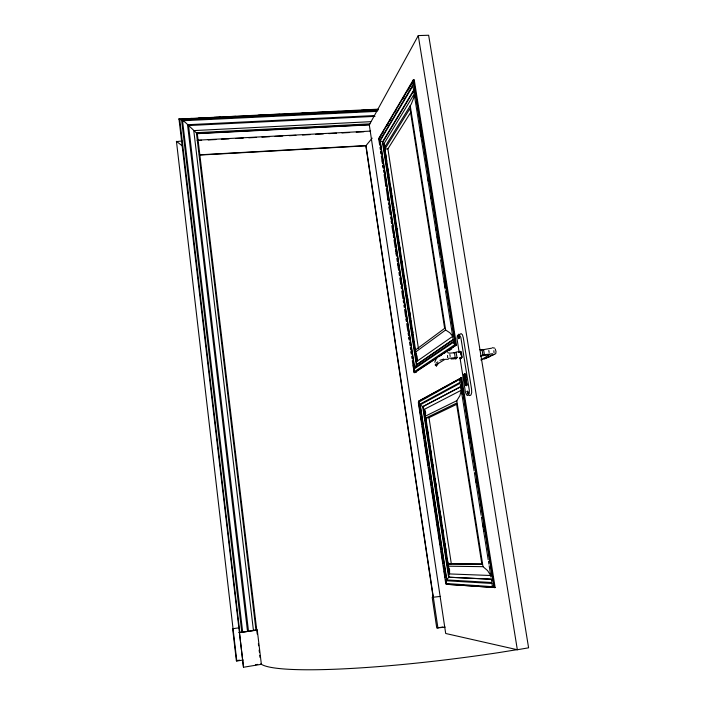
<?xml version="1.0" encoding="UTF-8"?>
<svg xmlns="http://www.w3.org/2000/svg" width="705" height="705" viewBox="0 0 705 705"><rect width="100%" height="100%" fill="white"/><g stroke="black" fill="none" stroke-linecap="round" stroke-linejoin="round"><path stroke-width="1.06" d="M434.729 362.211L436.122 359.118M410.213 105.688L445.63 329.993L449.869 332.813L452.725 336.338L417.157 361.154L417.052 356.281L415.298 352.244L384.207 147.971L411.297 104.04L413.597 98.242L414.214 94.021L384.031 143.626L384.701 147.979M461.995 357.091L461.528 352.667L460.947 351.892L460.048 351.998L461.405 353.487L461.546 357.312L461.995 357.091L461.343 358.017L460.524 357.928M458.902 352.482L459.792 351.372L460.673 351.495L461.396 354.668L461.616 357.488L460.515 358.686L459.457 358.457M176.4 141.617L181.925 140.991M178.911 119.057L377.915 109.187M447.86 566.186L483.004 566.67L487.56 570.565L490.733 575.5L449.57 573.94L449.561 569.64L447.86 566.186L425.044 416.32L425.688 412.954L424.489 409.27L461.29 390.235L459.854 395.769L456.796 400.687L425.044 416.32M467.071 391.795L467.671 391.486M458.294 336.549C459.105 334.849 459.519 339.704 458.435 338.092M466.939 391.495L467.6 391.037L468.041 392.773A1.648 0.555 83.3 0 1 467.626 394.007L467.248 393.628M465.935 385.265C467.97 386.939 465.415 379.457 465.987 378.946A3.084 1.031 83.6 0 0 466.093 377.959L465.635 374.945A3.084 1.031 83.6 0 0 464.851 373.835L464.313 374.073A3.084 1.031 83.6 0 0 463.969 376.787M459.845 357.541L460.903 357.999L461.255 357.091M435.1 364.89L436.369 365.869L438.492 363.295M467.08 385.282L466.595 385.741M445.551 582.286L446.706 580.761L492.293 583.484L492.002 585.291L493.888 586.772L460.77 378.682L418.329 402.405L445.551 582.286L446.309 583.511L493.888 586.772M436.369 365.869L435.699 364.626L436.369 365.869L437.452 363.842M239.101 632.658L241.806 632.367L181.599 119.991L377.677 110.57M369.297 124.882L418.276 35.585L428.649 35.25L528.6 647.816L517.338 649.737L445.692 633.487L369.297 124.882L197.224 133.668L185.115 122.194L179.704 119.163L239.841 632.57M433.178 597.487L365.851 145.829L372.169 138.136M467.723 393.593L467.812 391.865M444.714 352.738L456.479 344.93L414.196 79.533L413.438 79.568L378.691 138.612L379.678 145.142M413.341 80.67L378.488 139.299L379.916 140.392L414.54 368.697L413.456 370.345L414.223 371.791L455.307 344.366L413.341 80.67L412.161 82.732L412.998 84.697L379.916 140.392M379.361 138.577L381.017 135.765M382.128 133.888L383.229 132.02M387.098 125.455L388.208 123.587M389.865 120.775L390.975 118.898M394.844 112.333L395.946 110.465M402.581 99.22L404.247 96.409M407.56 90.778L409.217 87.966M410.328 86.098L411.429 84.221M445.472 290.707L453.491 341.326L414.637 367.781L380.207 140.815L412.901 85.887L414.108 93.492M413.535 90.399L382.445 142.022L416.32 364.802L414.637 367.781M452.901 339.669L416.32 364.802L416.787 364.749L382.903 141.996L414.038 90.372M384.93 149.028L409.975 108.544L444.652 328.354L415.536 349.936L384.93 149.028L387.909 148.852L410.918 112.069M384.207 147.971L384.992 145.909L384.031 143.626M483.577 355.567L484.405 354.633L483.604 349.733L482.405 349.469L480.44 350.262M460.515 358.686L461.616 357.488M480.519 356.377L482.775 354.897L482.555 352.482L481.867 349.68L479.444 349.61M464.595 374.161L465.529 374.011M460.77 378.682L459.475 380.568L460.295 382.216L419.916 404.15L418.418 403.128M454.813 352.888L456.628 351.989L460.673 351.495L461.396 354.668M435.893 363.331L437.814 361.876M446.82 579.942L448.618 577.21L422.692 406.706L420.25 404.811L446.82 579.942L491.826 582.515M415.298 352.244L445.63 329.993M439.294 356.21L443.515 353.126L444.705 353.205M489.658 354.712L482.766 358.792M416.787 364.749L452.531 340.224M493.747 354.615L484.511 358.96M414.54 368.697L453.905 342.013L453.553 343.291L455.307 344.366M413.809 370.46L414.135 372.637L456.479 344.93M414.831 372.566L437.47 357.541M440.184 355.743L442 354.536M448.97 350.773L451.693 348.975M438.316 363.436L444.978 359.347L448.301 359.303M453.597 352.791L456.091 352.324L457.007 357.567L456.205 358.607L451.112 359.004M488.151 355.17L488.847 354.774M419.801 410.002L418.479 401.286L461.696 377.633L495.139 587.547L446.195 584.26L445.534 579.907M461.696 377.633L418.479 401.286M420.25 404.811L460.153 383.256M460.339 386.789L422.692 406.706L460.867 386.728M425.899 418.012L456.461 403.181L481.894 564.379L448.151 564.132L425.899 418.012L428.984 417.66L456.946 404.194M493.421 354.765L495.738 353.663L496.02 351.654L495.298 349.019M485.542 358.149L490.134 356.43M480.748 359.964L484.802 358.466M439.929 360.317L443.683 359.065M459.581 352.13L460.162 351.945M490.786 355.461L492.125 355.029M256.805 629.865L241.789 632.394M491.746 348.155L482.643 349.812M448.53 358.299L457.598 357.514M459.404 351.76L460.673 351.495M487.886 354.95L480.951 355.972M255.562 664.718L257.66 664.374M187.371 118.898L179.687 119.26L178.955 118.687L243.498 667.247L261.37 664.304L257.263 630.111L251.509 630.631M233.047 628.737L232.624 628.463L236.36 660.629L239.577 660.188M439.832 627.52L442.907 627.018M236.36 660.629L236.801 661.034L243.11 660.012M440.555 596.386L432.191 597.364L436.756 628.014L445.172 627.106M517.047 649.666L498.364 652.671A200.916 22.313 -7.4 0 1 260.797 663.863L261.37 664.304M232.958 628.684L238.29 627.926M241.092 632.27L239.004 632.596L257.263 630.111M446.195 584.26L495.139 587.547M491.455 579.166L448.618 577.21L492.002 579.307M448.151 564.132L451.297 563.665L482.053 563.841M465.873 379.325L467.089 384.604M482.423 354.941L492.645 353.734M414.135 372.637L416.223 372.416M453.676 358.651L455.21 357.655L454.425 352.72L449.711 353.187L447.64 352.667M382.903 141.996L380.207 140.815M199.312 154.836L366.001 145.582L437.964 628.278M200.37 155.029L365.851 145.829M197.285 140.189L370.654 131.095M197.233 140.524L201.621 140.286M208.204 139.942L215.88 139.537M221.361 139.255L229.037 138.85M235.611 138.506L243.287 138.101M248.768 137.81L256.444 137.413M261.925 137.123L269.601 136.717M275.082 136.435L282.758 136.03M289.341 135.686L295.915 135.342M302.498 134.99L310.165 134.593M315.655 134.303L323.322 133.897M328.812 133.615L336.479 133.21M341.969 132.919L349.636 132.522M356.219 132.17L363.895 131.773M370.742 121.683L193.778 130.601L253.439 630.393M369.993 123.86L196.395 132.69L255.968 629.997M369.394 124.6L197.268 133.386L257.228 634.068M184.41 118.793L192.095 118.422M198.687 118.105L206.371 117.744M214.064 117.374L220.656 117.056M228.341 116.686L236.034 116.325M243.719 115.955L250.31 115.638M257.995 115.276L265.688 114.906M273.373 114.536L279.964 114.219M287.658 113.857L295.342 113.487M301.934 113.17L309.618 112.8M317.312 112.439L324.996 112.069M331.588 111.751L339.281 111.381M346.966 111.02L354.65 110.65M361.242 110.332L368.935 109.971M375.527 109.654L377.721 109.548M189.575 118.793L217.034 117.479M219.229 117.374L231.319 116.792M233.514 116.686L246.697 116.052M248.891 115.946L260.973 115.373M263.176 115.268L290.636 113.954M292.831 113.849L320.299 112.536M322.493 112.43L378.514 109.742M376.981 111.372L182.551 120.749L242.705 632.253M374.558 115.549L187.539 124.732L247.534 631.495M374.972 116.36L188.552 125.543L248.521 631.336M492.478 347.715L494.619 348.103M469.151 395.346L469.583 395.549A14.585 4.917 83.5 0 0 471.002 394.853L471.689 392.579L471.557 389.142L463.282 337.677L462.401 334.752L461.185 333.624A14.488 4.864 84.2 0 0 460.779 333.756M455.324 358.633L455.879 358.942M182.234 145.9L176.444 141.282L236.801 661.034M464.921 379.713L464.815 379.581A3.084 1.031 83.6 0 1 464.436 378.867M464.754 378.682L465.036 379.316M460.7 352.606L461.352 355.47M465.926 374.655L466.428 376.717M458.206 337.792C458.99 340.735 459.924 335.836 458.365 335.818A1.569 0.52 84.4 0 0 458.135 336.602M464.225 378.224L463.978 376.796M488.803 350.491L489.129 352.447M449.861 354.492L450.195 356.466M465.185 380.832L465.697 383.952M418.276 35.585L517.338 649.737M413.438 79.568L455.694 345.009M460.903 377.713L494.328 587.679M413.861 90.125L414.205 92.302M420.25 130.302L420.594 132.469M420.938 134.637L421.282 136.814M428.014 179.158L428.358 181.326M430.781 196.528L431.125 198.695M435.787 228.015L436.131 230.182M437.162 236.704L437.505 238.872M437.858 241.039L438.202 243.216M444.238 281.216L444.582 283.384M444.934 285.56L445.278 287.728M452.698 334.417L453.042 336.585M461.158 387.627L461.502 389.786M461.846 391.954L462.189 394.121M468.208 431.989L468.552 434.157M468.896 436.316L469.239 438.484M475.954 480.687L476.298 482.846M483.004 525.049L483.348 527.217M483.692 529.376L484.035 531.544M490.742 573.747L491.085 575.906M414.381 95.113L440.29 258.101M440.537 259.801L445.199 289.147M460.33 384.34L474.095 470.975M474.377 472.57L481.154 515.373M481.436 516.994L488.212 559.779M488.495 561.409L488.9 564.106M489.182 565.745L490.962 577.104M491.306 579.272L491.649 581.431M459.166 352.562L456.999 338.567L457.386 335.686L458.92 334.126L460.823 337.387L469.301 390.2L469.327 393.17L468.543 394.932L467.477 395.531L466.446 394.721L465.397 392.006L460.012 357.893M456.796 400.687L483.004 566.67M387.909 148.852L418.426 348.543M428.984 417.66L451.297 563.665M385.027 150.156L385.362 152.324M385.688 154.501L386.023 156.677M386.358 158.854L386.684 161.031M387.847 168.645L388.173 170.821M388.508 172.989L388.834 175.166M390.658 187.133L390.993 189.31M391.319 191.487L391.654 193.655M391.989 195.831L392.315 198.008M393.478 205.622L393.804 207.799M394.139 209.975L394.474 212.152M394.8 214.32L395.135 216.497M396.289 224.111L396.624 226.287M396.95 228.464L397.285 230.641M399.109 242.599L399.435 244.776M399.77 246.953L400.105 249.129M401.921 261.097L402.255 263.265M404.74 279.585L405.067 281.762M405.401 283.93L405.736 286.107M406.062 288.283L406.397 290.46M407.552 298.074L407.887 300.251M408.221 302.427L408.548 304.595M409.711 312.209L410.037 314.386M410.372 316.563L410.698 318.739M411.033 320.916L411.368 323.093M412.522 330.707L412.857 332.875M413.183 335.051L413.518 337.228M415.342 349.195L417.157 361.154M424.489 409.27L425.476 415.774M425.811 417.942L426.137 420.11M427.953 432.024L428.287 434.192M429.442 441.771L429.768 443.938M430.094 446.106L430.429 448.274M430.755 450.442L431.09 452.601M432.244 460.189L432.57 462.357M432.905 464.524L433.231 466.692M435.047 478.607L435.382 480.775M435.708 482.943L436.034 485.102M437.188 492.689L437.523 494.857M437.849 497.025L438.184 499.184M439.999 511.107L440.325 513.275M440.66 515.434L440.986 517.602M442.802 529.525L443.128 531.685M444.943 543.608L445.278 545.767M445.604 547.935L445.939 550.103M447.754 562.017L449.57 573.94M423.167 406.653L449.103 577.139M419.916 404.15L446.706 580.761M380.762 150.958L381.097 153.135M382.251 160.749L382.577 162.925M382.903 165.102L383.238 167.279M385.705 183.6L386.04 185.768M387.847 197.735L388.182 199.912M389.169 206.442L389.504 208.618M391.31 220.586L391.645 222.762M393.452 234.721L393.787 236.898M395.602 248.865L395.928 251.042M396.254 253.218L396.589 255.395M397.743 263.009L398.069 265.186M398.404 267.362L398.73 269.539M400.546 281.498L400.872 283.674M406.15 318.493L406.477 320.66M408.292 332.628L408.618 334.805M408.953 336.981L409.279 339.158M411.094 351.125L411.42 353.302M413.236 365.269L414.223 371.791M418.788 401.903L419.114 404.071M420.268 411.685L420.603 413.861M423.07 430.173L423.397 432.35M425.212 444.309L425.538 446.485M432.958 495.43L433.284 497.598M433.619 499.774L433.945 501.951M435.76 513.91L436.087 516.086M437.902 528.054L438.228 530.222M442.846 560.678L443.172 562.854M445.807 580.25L446.309 583.511M380.004 147.319L380.339 149.495M380.665 151.672L380.991 153.849M381.326 156.025L382.48 163.648M382.806 165.825L383.141 168.001M383.467 170.178L383.802 172.355M384.128 174.532L385.943 186.508M386.269 188.684L388.085 200.661M388.411 202.837L388.746 205.014M389.072 207.191L390.226 214.805M390.561 216.981L390.887 219.158M391.222 221.335L391.548 223.511M391.874 225.688L393.029 233.311M393.364 235.488L393.69 237.664M394.024 239.841L395.179 247.464M395.505 249.64L396.492 256.171M396.827 258.347L397.32 261.608M397.646 263.785L398.642 270.315M398.968 272.5L399.462 275.761M399.797 277.937L400.784 284.468M401.11 286.644L401.445 288.821M401.771 290.998L402.925 298.62M403.251 300.797L403.586 302.974M403.912 305.15L404.247 307.327M404.573 309.504L405.727 317.127M406.062 319.303L406.388 321.48M406.714 323.657L407.869 331.271M408.204 333.447L408.53 335.624M408.865 337.801L409.191 339.977M409.517 342.154L410.019 345.424M410.345 347.6L410.671 349.777M411.006 351.954L411.332 354.13M411.667 356.307L411.993 358.484M412.328 360.66L413.482 368.283M420.127 412.178L420.462 414.355M420.788 416.54L421.942 424.163M422.277 426.34L422.603 428.517M422.93 430.693L424.093 438.316M424.419 440.502L424.745 442.678M425.08 444.855L425.406 447.032M425.741 449.208L426.895 456.831M427.221 459.017L427.556 461.193M427.882 463.37L428.217 465.547M428.543 467.723L429.037 470.993M429.371 473.17L430.358 479.708M430.685 481.885L431.187 485.155M431.513 487.331L432.5 493.861M432.835 496.047L433.161 498.224M433.496 500.4L434.65 508.023M434.976 510.2L435.311 512.376M435.637 514.562L435.963 516.739M436.298 518.915L436.792 522.185M437.126 524.361L437.452 526.538M437.779 528.715L438.113 530.891M438.439 533.077L439.594 540.7M439.929 542.876L440.255 545.053M440.59 547.23L440.916 549.407M441.251 551.592L441.744 554.853M442.07 557.038L443.066 563.568M443.392 565.745L443.718 567.922M444.22 571.191L445.207 577.73M258.374 643.647L258.629 645.771M259.14 650.028L259.396 652.16M259.775 655.35L260.03 657.474M239.48 632.905L243.498 667.247M493.861 350.676L494.038 352.861M447.56 355.443L447.605 357.664M459.81 334.567A14.488 4.864 84.2 0 1 460.171 334.17M464.912 377.889L464.912 378.752L464.71 378.003A1.956 0.652 83.6 0 1 464.313 375.633L464.419 374.39L464.912 377.889M463.617 375.227L465.529 385.177L466.146 385.688L465.344 375.395L464.357 373.888L463.617 375.227"/></g></svg>
